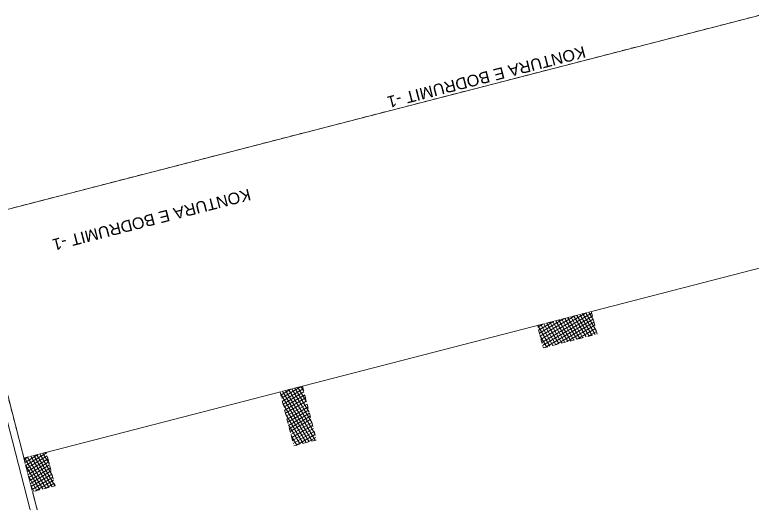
# Model space of a CAD drawing. Header units: metres. Extents: x 7515465 to 7515638, y 4752831 to 4752943.
# Drawn here: x 7515554.97 to 7515570.89, y 4752888.09 to 4752898.63 of the extents above; entities that cross this region are included whole.
import ezdxf

# ---------------------------------------------------------------- set-up
doc = ezdxf.new("R2010")
doc.units = ezdxf.units.M
doc.set_wipeout_variables(frame=1)
for name, pattern in [('Dashed Long', [529.166650772095, 317.4999952316285, -211.6666555404665]), ('Dashed Small', [141.11111111108, 70.55555555554, -70.55555555554]), ('HIDDEN', [0.375, 0.25, -0.125]), ('Wipeout_Contour', [1000, 0, -1000])]:
    doc.linetypes.add(name, pattern=pattern)
doc.layers.add('New_0_Pen_No__1', color=7, linetype='Continuous', lineweight=5)
doc.layers.add('New_Structural - Bearing_Pen_No__42', color=8, linetype='Continuous', lineweight=5)
for name, color, linetype, lineweight, true_color in [('New_0_Pen_No__25', 7, 'Continuous', 5, 0x40a5ff), ('New_0_Pen_No__5', 7, 'Continuous', 5, 0x40a5ff), ('New_Structural - Bearing_Pen_No__62', 7, 'Continuous', 5, 0xaaaaaa)]:
    doc.layers.add(name, color=color, linetype=linetype, lineweight=lineweight, true_color=true_color)
doc.layers.add('New_Structural - Bearing', color=7, linetype='Continuous')
doc.styles.add('GENERATED_STYLE_3', font='arial.ttf')
pattern_1 = [(44.99999999999999, (-27108401.52130333, 59053074.94903519), (-45.96193909124158, 45.96193909124162), []), (135.0000000000002, (-27108401.52130333, 59053074.94903519), (45.96193909124145, 45.96193909124175), [])]

# ---------------------------------------------------------------- blocks, each defined once
blk = doc.blocks.new('Slab_4', base_point=(-209152.8618583754, 189560.4187105522))
at = {"layer": 'New_Structural - Bearing_Pen_No__62', "color": 253, "linetype": 'HIDDEN', "lineweight": 5, "true_color": 0xaaaaaa, "flags": 128}
blk.add_lwpolyline([(-209152.8618583754, 189560.4187105522), (-200540.5478198789, 173976.9558724985), (-187604.5706408024, 181126.1177128032), (-174769.3411397189, 188219.600667119), (-183381.6551443599, 203803.0634730533)], close=True, dxfattribs=at)
blk = doc.blocks.new('Column_86', base_point=(-201524.527552072, 187200.3725008294))
at = {"color": 254, "linetype": 'Wipeout_Contour', "lineweight": 0, "ltscale": 1100226.932241161}
blk.add_wipeout([(-201015.49754584953, 186796.1591255292), (-201595.9415503256, 187846.4375446513), (-202033.5575582944, 187604.5858761221), (-201453.1135538146, 186554.307457)], dxfattribs=at).dxf.layer = 'New_Structural - Bearing'
at = {"layer": 'New_Structural - Bearing_Pen_No__42', "linetype": 'Continuous', "lineweight": 5}
h = blk.add_hatch(dxfattribs=at)
h.set_pattern_fill('CONCRETE_BLOCK', color=8, style=0, pattern_type=2)
h.set_pattern_definition(pattern_1)
h.paths.add_polyline_path([(-201015.4975458495, 186796.1591255292), (-201595.9415503256, 187846.4375446513), (-202033.5575582944, 187604.5858761221), (-201453.1135538146, 186554.307457)])
at = {"layer": 'New_Structural - Bearing_Pen_No__42', "color": 8, "linetype": 'Dashed Small', "lineweight": 5, "flags": 128}
blk.add_lwpolyline([(-201015.4975458495, 186796.1591255292), (-201595.9415503256, 187846.4375446513), (-202033.5575582944, 187604.5858761221), (-201453.1135538146, 186554.307457)], close=True, dxfattribs=at)
blk = doc.blocks.new('Column_130', base_point=(-201524.5275520198, 187200.3725008443))
at = {"layer": 'New_Structural - Bearing_Pen_No__42', "linetype": 'Continuous', "lineweight": 5}
h = blk.add_hatch(dxfattribs=at)
h.set_pattern_fill('CONCRETE_BLOCK', color=8, style=0, pattern_type=2)
h.set_pattern_definition(pattern_1)
h.paths.add_polyline_path([(-201015.4975457974, 186796.1591255441), (-201595.9415502772, 187846.4375446662), (-202033.5575582422, 187604.585876137), (-201453.1135537662, 186554.3074570149)])
at = {"layer": 'New_Structural - Bearing_Pen_No__42', "color": 8, "linetype": 'Dashed Small', "lineweight": 5, "flags": 128}
blk.add_lwpolyline([(-201015.4975457974, 186796.1591255441), (-201595.9415502772, 187846.4375446662), (-202033.5575582422, 187604.585876137), (-201453.1135537662, 186554.3074570149)], close=True, dxfattribs=at)
blk = doc.blocks.new('Column_148', base_point=(-195707.660710685, 176933.5256312042))
at = {"color": 254, "linetype": 'Wipeout_Contour', "lineweight": 0, "ltscale": 1055326.25138741}
blk.add_wipeout([(-195914.94688239688, 176533.3288758248), (-195258.5228704437, 176896.10637862235), (-195500.37453897664, 177333.72238659114), (-196156.7985509261, 176970.9448837936)], dxfattribs=at).dxf.layer = 'New_Structural - Bearing'
at = {"layer": 'New_Structural - Bearing_Pen_No__42', "linetype": 'Continuous', "lineweight": 5}
h = blk.add_hatch(dxfattribs=at)
h.set_pattern_fill('CONCRETE_BLOCK', color=8, style=0, pattern_type=2)
h.set_pattern_definition(pattern_1)
h.paths.add_polyline_path([(-195914.9468823969, 176533.3288758248), (-195258.5228704438, 176896.1063786224), (-195500.3745389767, 177333.7223865911), (-196156.7985509261, 176970.9448837936)])
at = {"layer": 'New_Structural - Bearing_Pen_No__42', "color": 8, "linetype": 'Dashed Small', "lineweight": 5, "flags": 128}
blk.add_lwpolyline([(-195914.9468823969, 176533.3288758248), (-195258.5228704438, 176896.1063786224), (-195500.3745389767, 177333.7223865911), (-196156.7985509261, 176970.9448837936)], close=True, dxfattribs=at)
blk = doc.blocks.new('Column_151', base_point=(-198272.6693315171, 182039.9151820764))
at = {"color": 254, "linetype": 'Wipeout_Contour', "lineweight": 0, "ltscale": 1076668.286012726}
blk.add_wipeout([(-198676.88270681349, 181530.885175854), (-197626.6042876951, 182111.32918033007), (-197868.45595622432, 182548.94518829885), (-198918.7343753427, 181968.50118382278)], dxfattribs=at).dxf.layer = 'New_Structural - Bearing'
at = {"layer": 'New_Structural - Bearing_Pen_No__42', "linetype": 'Continuous', "lineweight": 5}
h = blk.add_hatch(dxfattribs=at)
h.set_pattern_fill('CONCRETE_BLOCK', color=8, style=0, pattern_type=2)
h.set_pattern_definition(pattern_1)
h.paths.add_polyline_path([(-198676.8827068135, 181530.885175854), (-197626.6042876951, 182111.32918033), (-197868.4559562244, 182548.9451882988), (-198918.7343753427, 181968.5011838228)])
at = {"layer": 'New_Structural - Bearing_Pen_No__42', "color": 8, "linetype": 'Dashed Small', "lineweight": 5, "flags": 128}
blk.add_lwpolyline([(-198676.8827068135, 181530.885175854), (-197626.6042876951, 182111.32918033), (-197868.4559562244, 182548.9451882988), (-198918.7343753427, 181968.5011838228)], close=True, dxfattribs=at)
blk = doc.blocks.new('Column_159', base_point=(-195707.6607106328, 176933.5256312191))
at = {"layer": 'New_Structural - Bearing_Pen_No__42', "linetype": 'Continuous', "lineweight": 5}
h = blk.add_hatch(dxfattribs=at)
h.set_pattern_fill('CONCRETE_BLOCK', color=8, style=0, pattern_type=2)
h.set_pattern_definition(pattern_1)
h.paths.add_polyline_path([(-195914.9468823448, 176533.3288758323), (-195258.5228703916, 176896.1063786373), (-195500.3745389245, 177333.722386606), (-196156.7985508777, 176970.9448838085)])
at = {"layer": 'New_Structural - Bearing_Pen_No__42', "color": 8, "linetype": 'Dashed Small', "lineweight": 5, "flags": 128}
blk.add_lwpolyline([(-195914.9468823448, 176533.3288758323), (-195258.5228703916, 176896.1063786373), (-195500.3745389245, 177333.722386606), (-196156.7985508777, 176970.9448838085)], close=True, dxfattribs=at)
blk = doc.blocks.new('Column_163', base_point=(-198272.6693314686, 182039.9151820913))
at = {"layer": 'New_Structural - Bearing_Pen_No__42', "linetype": 'Continuous', "lineweight": 5}
h = blk.add_hatch(dxfattribs=at)
h.set_pattern_fill('CONCRETE_BLOCK', color=8, style=0, pattern_type=2)
h.set_pattern_definition(pattern_1)
h.paths.add_polyline_path([(-198676.8827067651, 181530.8851758689), (-197626.604287643, 182111.3291803449), (-197868.4559561722, 182548.9451883137), (-198918.7343752906, 181968.5011838377)])
at = {"layer": 'New_Structural - Bearing_Pen_No__42', "color": 8, "linetype": 'Dashed Small', "lineweight": 5, "flags": 128}
blk.add_lwpolyline([(-198676.8827067651, 181530.8851758689), (-197626.604287643, 182111.3291803449), (-197868.4559561722, 182548.9451883137), (-198918.7343752906, 181968.5011838377)], close=True, dxfattribs=at)

msp = doc.modelspace()

# ---------------------------------------------------------------- linework, layer by layer
at = {"layer": 'New_0_Pen_No__1', "color": 7, "linetype": 'Continuous', "lineweight": 5}
msp.add_lwpolyline([(7515572.408622397, 4752893.509280775), (7515555.168170619, 4752889.06235522), (7515561.914274869, 4752862.908131683), (7515558.23989721, 4752861.960379031), (7515559.80073778, 4752855.909097934), (7515575.786991434, 4752860.032521196), (7515574.967785804, 4752863.208530104), (7515576.197520959, 4752863.52572253), (7515575.39223005, 4752866.647784937), (7515576.408940219, 4752866.910030643), (7515575.210000341, 4752871.558245432), (7515576.691489629, 4752871.940421265), (7515575.830805306, 4752875.27682953), (7515578.293458558, 4752875.912035372), (7515578.231019108, 4752876.15410921), (7515576.969095022, 4752875.828614116)], close=True, dxfattribs=at)
at = {"layer": 'New_0_Pen_No__25', "color": 161, "linetype": 'Dashed Long', "lineweight": 5, "true_color": 0x40a5ff}
msp.add_lwpolyline([(7515567.25416561, 4752867.229324898), (7515561.202319367, 4752865.668338556), (7515553.848200522, 4752894.179796584), (7515571.088652301, 4752898.626722138), (7515578.442771145, 4752870.115264112), (7515575.76064069, 4752869.423447296)], dxfattribs=at)
msp.add_lwpolyline([(7515499.580368273, 4752880.181030169), (7515553.703237431, 4752894.141242644), (7515561.756546333, 4752862.919083726), (7515558.178994549, 4752861.996305909), (7515558.894670419, 4752859.2216754), (7515552.552035846, 4752857.585684419), (7515552.801793674, 4752856.617388966), (7515550.477884717, 4752856.017970212), (7515550.228126891, 4752856.986265656), (7515537.833901724, 4752853.789354276), (7515538.083659552, 4752852.821058823), (7515535.759750594, 4752852.221640069), (7515535.509992768, 4752853.189935513), (7515520.74322838, 4752849.381061904), (7515520.992986208, 4752848.412766451), (7515518.66907725, 4752847.813347697), (7515518.419319424, 4752848.781643143), (7515508.349350855, 4752846.184240177)], close=True, dxfattribs=at)

# ---------------------------------------------------------------- block references
at = {"layer": 'New_Structural - Bearing', "color": 253, "linetype": 'HIDDEN', "lineweight": 5, "true_color": 0xaaaaaa, "xscale": 0.0009999874726117901, "yscale": 0.0009999874726117901, "zscale": 0.0009999874726117901, "rotation": 255.5358130294076}
msp.add_blockref('Slab_4', (7515571.088652301, 4752898.626722138), dxfattribs=at)

# ---------------------------------------------------------------- texts
at = {"layer": 'New_0_Pen_No__5', "color": 161, "linetype": 'Continuous', "lineweight": 5, "true_color": 0x40a5ff, "char_height": 0.2499968681529475, "attachment_point": 2, "rotation": 194.46336649197931, "style": 'GENERATED_STYLE_3'}
for insert in [(7515565.184828712, 4752897.161765687), (7515557.95647164, 4752894.084078595)]:
    msp.add_mtext('\\A1;{\\pqc;\\fArial|b0|i0|c0|p0;\\W1.000000;KONTURA E BODRUMIT -\\fArial|b0|i0|c0|p0;\\W1.000000;1}', dxfattribs=dict(at, insert=insert))

# ---------------------------------------------------------------- next in the draw order: block references
at = {"layer": 'New_Structural - Bearing', "color": 8, "lineweight": 5, "xscale": 0.0009999874726117901, "yscale": 0.0009999874726117901, "zscale": 0.0009999874726117901, "rotation": 255.5358130294076}
for name, p in [('Column_86', (7515566.898096978, 4752891.82974112)), ('Column_151', (7515561.089046264, 4752889.969929494)), ('Column_148', (7515555.503904508, 4752888.761684122))]:
    msp.add_blockref(name, p, dxfattribs=at)

# ---------------------------------------------------------------- next in the draw order: block references
for name, p in [('Column_130', (7515566.898096978, 4752891.82974112)), ('Column_163', (7515561.089046264, 4752889.969929494)), ('Column_159', (7515555.503904508, 4752888.761684122))]:
    msp.add_blockref(name, p, dxfattribs=at)

doc.saveas('drawing.dxf')
